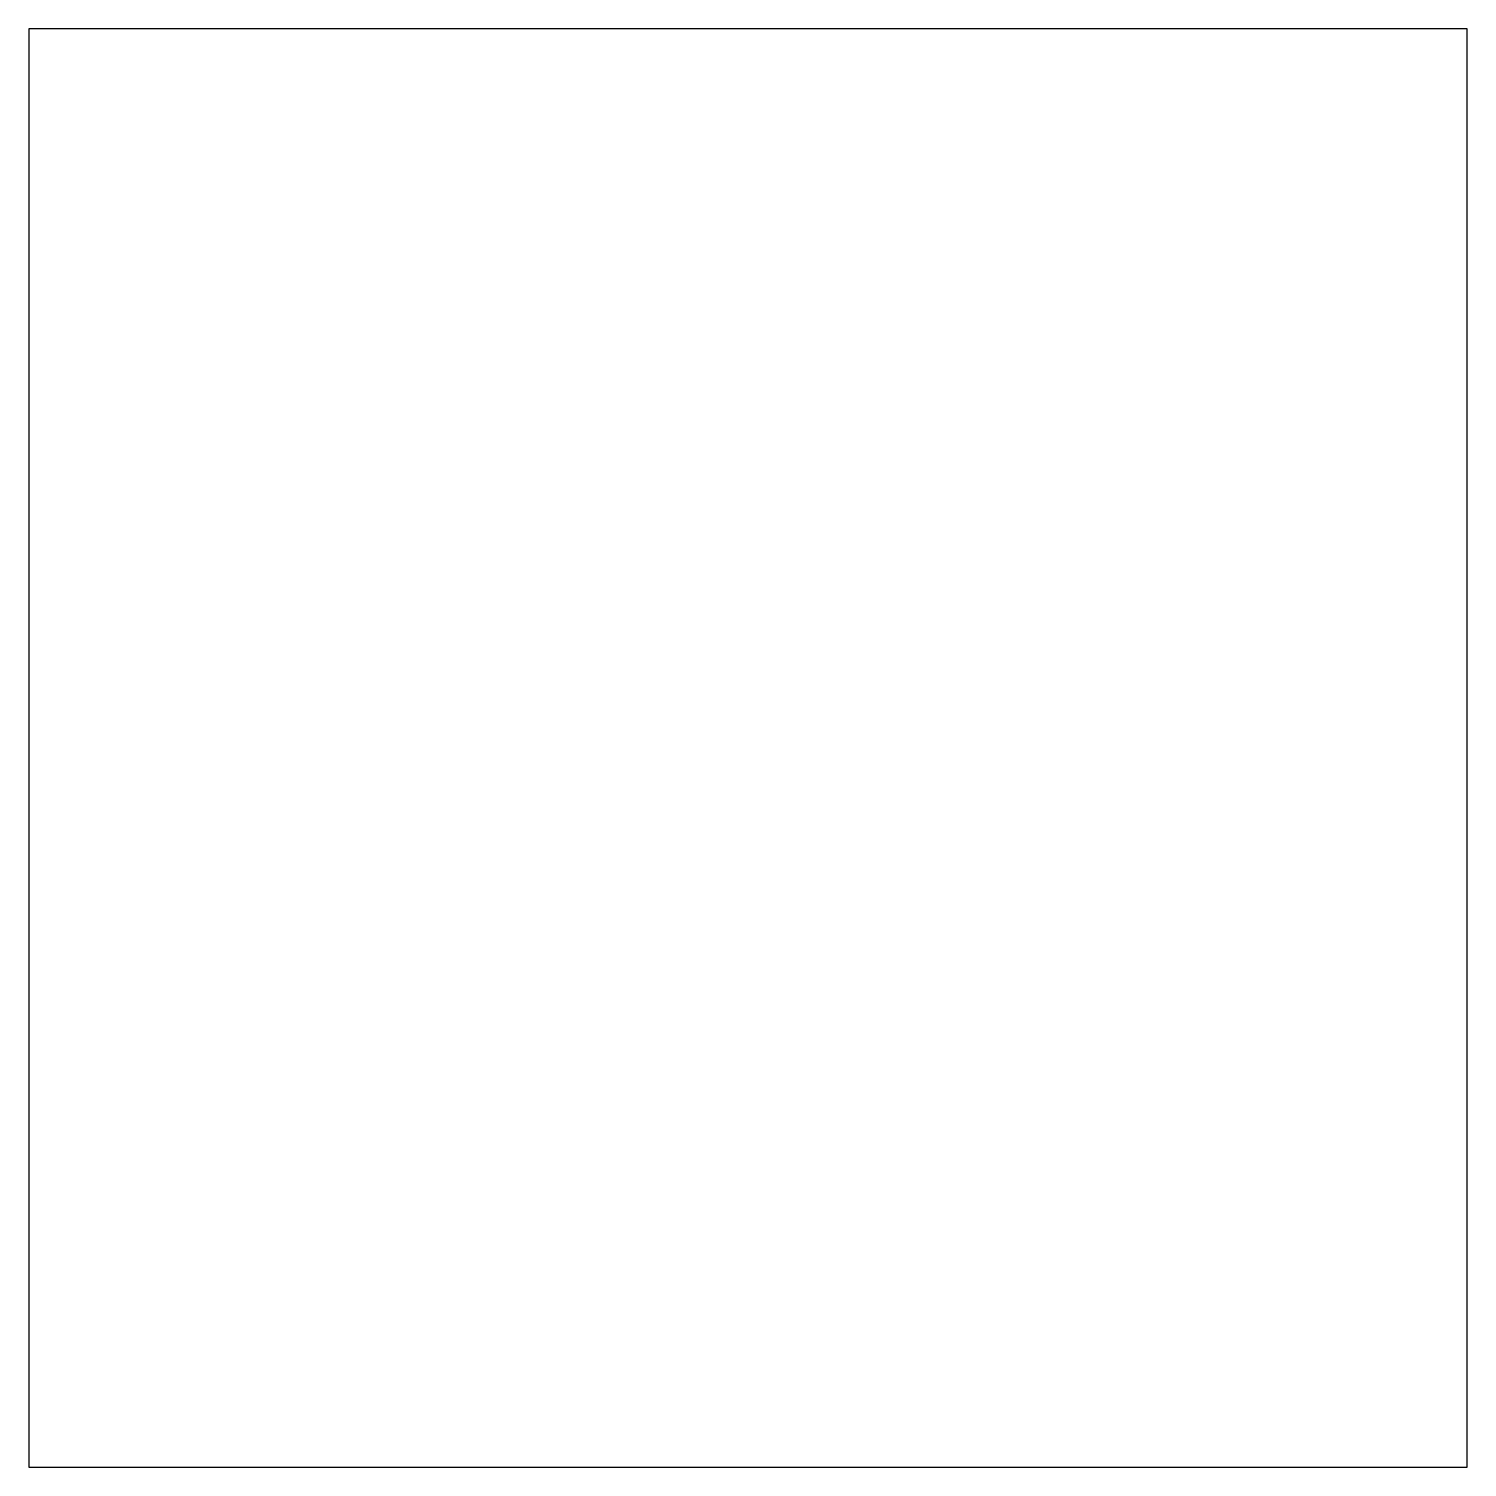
# Model space of a CAD drawing. Extents: x 0 to 100, y 0 to 100.
import ezdxf

# ---------------------------------------------------------------- set-up
doc = ezdxf.new("R2010")
doc.units = 0

msp = doc.modelspace()

# ---------------------------------------------------------------- linework, layer by layer
at = {"color": 5, "true_color": 0x0000ff}
msp.add_polyline3d([(100, 0, 0), (100, 100, 0), (0, 100, 0), (0, 0, 0), (100, 0, 0)], close=True, dxfattribs=at)
at = {"color": 34, "true_color": 0x008000}
msp.add_polyline3d([(100, 0, 0), (100, 100, 0), (0, 100, 0), (0, 0, 0), (100, 0, 0)], close=True, dxfattribs=at)

doc.saveas('drawing.dxf')
